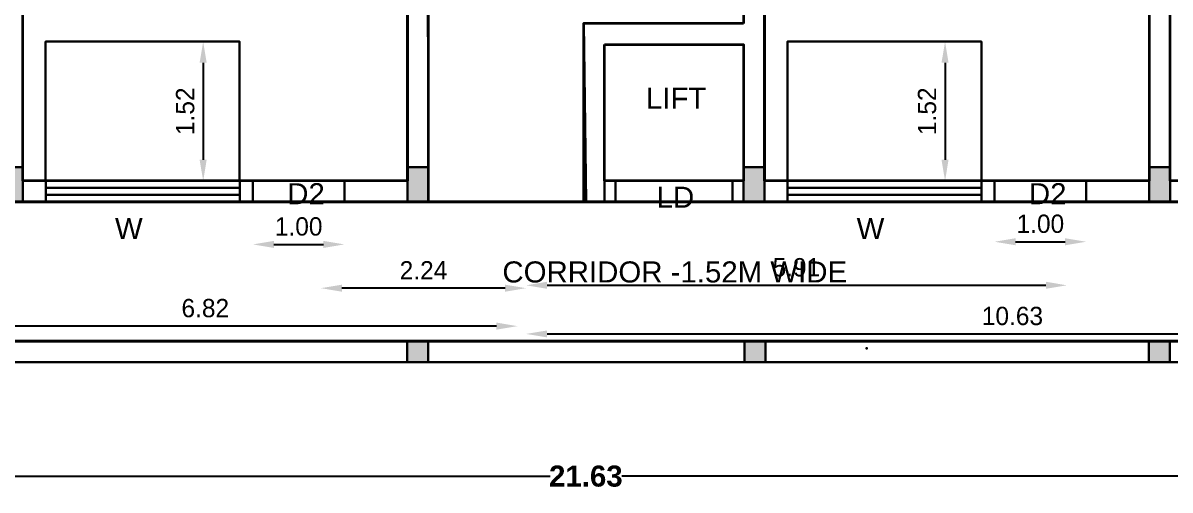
# Model space of a CAD drawing. Header units: metres. Extents: x 515 to 706, y -4 to 163.
# Drawn here: x 653.73 to 666.27, y 94.03 to 99.13 of the extents above; entities that cross this region are included whole.
import ezdxf

# ---------------------------------------------------------------- set-up
doc = ezdxf.new("R2010")
doc.units = ezdxf.units.M
doc.header["$MEASUREMENT"] = 0
for name, color, linetype, lineweight in [('BLK_4_FLR_1_ EXIT_WIDTH_ DOOR', 7, 'Continuous', 30), ('BLK_4_FLR_1_BLT_UP_AREA', 140, 'Continuous', 30), ('BLK_4_FLR_1_CARPET_AREA', 22, 'Continuous', 30), ('BLK_4_FLR_1_LIFT_1', 1, 'Continuous', 13)]:
    doc.layers.add(name, color=color, linetype=linetype, lineweight=lineweight)
for name, color, linetype in [('BLK_4_FLR_1_REGULAR_ROOM_2', 3, 'Continuous'), ('BLK_4_FLR_1_REGULAR_ROOM_3', 3, 'Continuous'), ('BLK_4_FLR_1_REGULAR_ROOM_4', 3, 'Continuous'), ('BLK_4_FLR_1_ROOM_2_LIGHT_VENTILATION_1', 3, 'Continuous'), ('BLK_4_FLR_1_ROOM_4_LIGHT_VENTILATION_1', 3, 'Continuous'), ('BLK_4_FLR_1_VERANDAH', 5, 'Continuous'), ('DIST_EXIT', 7, 'Continuous')]:
    doc.layers.add(name, color=color, linetype=linetype)
doc.styles.add('PDF Swiss721BT-RomanCondensed', font='arial.ttf')
doc.styles.add('working', font='arialbd.ttf', dxfattribs={"height": 0.23})
doc.dimstyles.new('new model', dxfattribs={"dimtxt": 0.23, "dimasz": 0.2, "dimexe": 0.1, "dimexo": 0.1, "dimgap": 0, "dimtad": 0, "dimzin": 1, "dimdsep": 46, "dimtxsty": 'working', "dimcen": 0.09, "dimse1": 1, "dimse2": 1, "dimclrd": 256, "dimclrt": 256, "dimadec": 1, "dimazin": 0, "dimtfac": 1, "dimtofl": 0, "dimtmove": 0, "dimatfit": 3, "dimfxl": 0, "dimtolj": 1, "dimtzin": 0, "dimlwd": -1, "dimlwe": -1, "dimarcsym": 0})
doc.dimstyles.new('Standard$0', dxfattribs={"dimtxt": 0.2, "dimasz": 0.23, "dimexe": 0.1805, "dimexo": 0.0625, "dimgap": 0.0955, "dimtad": 1, "dimzin": 0, "dimdsep": 46, "dimtxsty": 'Standard', "dimcen": 0, "dimdle": 440, "dimse1": 1, "dimse2": 1, "dimclrd": 256, "dimclrt": 256, "dimadec": 0, "dimazin": 0, "dimtfac": 1, "dimtofl": 0, "dimtmove": 0, "dimatfit": 3, "dimfxl": 0, "dimtolj": 1, "dimarcsym": 0})

# ---------------------------------------------------------------- blocks, each defined once
blk = doc.blocks.new('*D23')
at = {"layer": 'BLK_4_FLR_1_ EXIT_WIDTH_ DOOR', "lineweight": -2}
blk.add_line((656.474, 96.709), (657.014, 96.709), dxfattribs=at)
at = {"layer": 'BLK_4_FLR_1_ EXIT_WIDTH_ DOOR', "lineweight": 40}
for points in [[(656.474, 96.747), (656.474, 96.67), (656.244, 96.709)], [(657.014, 96.747), (657.014, 96.67), (657.244, 96.709)]]:
    blk.add_solid(points, dxfattribs=at)
at = {"layer": 'Defpoints', "color": 0, "lineweight": 40}
for p in [(656.244, 97.173), (657.244, 97.173), (657.244, 96.709)]:
    blk.add_point(p, dxfattribs=at)
at = {"layer": 'BLK_4_FLR_1_ EXIT_WIDTH_ DOOR', "lineweight": 30, "insert": (656.744, 96.904), "char_height": 0.2, "attachment_point": 5}
blk.add_mtext('\\A1;1.00', dxfattribs=at)
blk = doc.blocks.new('*D24')
at = {"layer": 'BLK_4_FLR_1_ EXIT_WIDTH_ DOOR', "lineweight": -2}
blk.add_line((664.578, 96.738), (665.118, 96.738), dxfattribs=at)
at = {"layer": 'BLK_4_FLR_1_ EXIT_WIDTH_ DOOR', "lineweight": 40}
for points in [[(664.578, 96.776), (664.578, 96.699), (664.348, 96.738)], [(665.118, 96.776), (665.118, 96.699), (665.348, 96.738)]]:
    blk.add_solid(points, dxfattribs=at)
at = {"layer": 'Defpoints', "color": 0, "lineweight": 40}
for p in [(664.348, 97.173), (665.348, 97.173), (665.348, 96.738)]:
    blk.add_point(p, dxfattribs=at)
at = {"layer": 'BLK_4_FLR_1_ EXIT_WIDTH_ DOOR', "lineweight": 30, "insert": (664.848, 96.933), "char_height": 0.2, "attachment_point": 5}
blk.add_mtext('\\A1;1.00', dxfattribs=at)
blk = doc.blocks.new('*D149')
at = {"layer": 'BLK_4_FLR_1_ROOM_2_LIGHT_VENTILATION_1', "lineweight": -2}
blk.add_line((655.701, 98.693), (655.701, 97.633), dxfattribs=at)
at = {"layer": 'BLK_4_FLR_1_ROOM_2_LIGHT_VENTILATION_1', "lineweight": 40}
for points in [[(655.662, 98.693), (655.739, 98.693), (655.701, 98.923)], [(655.662, 97.633), (655.739, 97.633), (655.701, 97.403)]]:
    blk.add_solid(points, dxfattribs=at)
at = {"layer": 'Defpoints', "color": 0, "lineweight": 40}
for p in [(656.099, 98.923), (655.701, 97.403), (656.099, 97.403)]:
    blk.add_point(p, dxfattribs=at)
at = {"layer": 'BLK_4_FLR_1_ROOM_2_LIGHT_VENTILATION_1', "lineweight": 30, "insert": (655.505, 98.163), "char_height": 0.2, "attachment_point": 5, "rotation": 90}
blk.add_mtext('\\A1;1.52', dxfattribs=at)
blk = doc.blocks.new('*D26')
at = {"layer": 'Defpoints', "color": 0, "lineweight": 40}
for p in [(652.312, 96.669), (659.135, 96.669), (652.312, 95.816)]:
    blk.add_point(p, dxfattribs=at)
at = {"layer": 'DIST_EXIT', "lineweight": -2}
blk.add_line((658.905, 95.816), (652.542, 95.816), dxfattribs=at)
at = {"layer": 'DIST_EXIT', "lineweight": 40}
for points in [[(652.542, 95.855), (652.542, 95.778), (652.312, 95.816)], [(658.905, 95.855), (658.905, 95.778), (659.135, 95.816)]]:
    blk.add_solid(points, dxfattribs=at)
at = {"layer": 'DIST_EXIT', "lineweight": 30, "insert": (655.724, 96.012), "char_height": 0.2, "attachment_point": 5}
blk.add_mtext('\\A1;6.82', dxfattribs=at)
blk = doc.blocks.new('*D27')
at = {"layer": 'Defpoints', "color": 0, "lineweight": 40}
for p in [(656.987, 96.335), (659.229, 96.335), (656.987, 96.231)]:
    blk.add_point(p, dxfattribs=at)
at = {"layer": 'DIST_EXIT', "lineweight": -2}
blk.add_line((658.999, 96.231), (657.217, 96.231), dxfattribs=at)
at = {"layer": 'DIST_EXIT', "lineweight": 40}
for points in [[(657.217, 96.269), (657.217, 96.192), (656.987, 96.231)], [(658.999, 96.269), (658.999, 96.192), (659.229, 96.231)]]:
    blk.add_solid(points, dxfattribs=at)
at = {"layer": 'DIST_EXIT', "lineweight": 30, "insert": (658.108, 96.426), "char_height": 0.2, "attachment_point": 5}
blk.add_mtext('\\A1;2.24', dxfattribs=at)
blk = doc.blocks.new('*D28')
at = {"layer": 'Defpoints', "color": 0, "lineweight": 40}
for p in [(665.138, 96.262), (659.229, 96.231), (665.138, 96.231)]:
    blk.add_point(p, dxfattribs=at)
at = {"layer": 'DIST_EXIT', "lineweight": -2}
blk.add_line((659.459, 96.262), (664.908, 96.262), dxfattribs=at)
at = {"layer": 'DIST_EXIT', "lineweight": 40}
for points in [[(659.459, 96.301), (659.459, 96.224), (659.229, 96.262)], [(664.908, 96.301), (664.908, 96.224), (665.138, 96.262)]]:
    blk.add_solid(points, dxfattribs=at)
at = {"layer": 'DIST_EXIT', "lineweight": 30, "insert": (662.183, 96.458), "char_height": 0.2, "attachment_point": 5}
blk.add_mtext('\\A1;5.91', dxfattribs=at)
blk = doc.blocks.new('*D29')
at = {"layer": 'Defpoints', "color": 0, "lineweight": 40}
for p in [(659.229, 95.816), (669.858, 95.816), (669.858, 95.731)]:
    blk.add_point(p, dxfattribs=at)
at = {"layer": 'DIST_EXIT', "lineweight": -2}
blk.add_line((659.459, 95.731), (669.628, 95.731), dxfattribs=at)
at = {"layer": 'DIST_EXIT', "lineweight": 40}
for points in [[(659.459, 95.769), (659.459, 95.693), (659.229, 95.731)], [(669.628, 95.769), (669.628, 95.693), (669.858, 95.731)]]:
    blk.add_solid(points, dxfattribs=at)
at = {"layer": 'DIST_EXIT', "lineweight": 30, "insert": (664.543, 95.926), "char_height": 0.2, "attachment_point": 5}
blk.add_mtext('\\A1;10.63', dxfattribs=at)
blk = doc.blocks.new('*D157')
at = {"layer": 'BLK_4_FLR_1_ROOM_4_LIGHT_VENTILATION_1', "lineweight": -2}
blk.add_line((663.807, 98.693), (663.807, 97.633), dxfattribs=at)
at = {"layer": 'BLK_4_FLR_1_ROOM_4_LIGHT_VENTILATION_1', "lineweight": 40}
for points in [[(663.768, 98.693), (663.845, 98.693), (663.807, 98.923)], [(663.768, 97.633), (663.845, 97.633), (663.807, 97.403)]]:
    blk.add_solid(points, dxfattribs=at)
at = {"layer": 'Defpoints', "color": 0, "lineweight": 40}
for p in [(664.205, 98.923), (663.807, 97.403), (664.205, 97.403)]:
    blk.add_point(p, dxfattribs=at)
at = {"layer": 'BLK_4_FLR_1_ROOM_4_LIGHT_VENTILATION_1', "lineweight": 30, "insert": (663.611, 98.163), "char_height": 0.2, "attachment_point": 5, "rotation": 90}
blk.add_mtext('\\A1;1.52', dxfattribs=at)
blk = doc.blocks.new('*D353')
for p, q in [((649.27, 94.177), (659.491, 94.177)), ((670.495, 94.177), (660.274, 94.177))]:
    blk.add_line(p, q)
at = {"lineweight": 40}
for points in [[(649.27, 94.21), (649.27, 94.144), (649.07, 94.177)], [(670.495, 94.21), (670.495, 94.144), (670.695, 94.177)]]:
    blk.add_solid(points, dxfattribs=at)
at = {"layer": 'Defpoints', "color": 0, "lineweight": 40}
for p in [(649.07, 95.852), (670.695, 95.852), (670.695, 94.177)]:
    blk.add_point(p, dxfattribs=at)
at = {"lineweight": 30, "insert": (659.882, 94.177), "char_height": 0.23, "attachment_point": 5, "style": 'working'}
blk.add_mtext('\\A1;21.63', dxfattribs=at)

msp = doc.modelspace()

# ---------------------------------------------------------------- hatches: boundary and pattern name
at = {"lineweight": 30}
h = msp.add_hatch(color=256, dxfattribs=at)
h.dxf.hatch_style = 1
h.paths.add_polyline_path([(653.73156, 97.55344), (653.73156, 97.17344), (653.50156, 97.17344), (653.50156, 97.55344)])
h = msp.add_hatch(color=256, dxfattribs=at)
h.dxf.hatch_style = 1
h.paths.add_polyline_path([(658.16156, 97.55344), (658.16156, 97.17344), (657.93156, 97.17344), (657.93156, 97.55344)])
h = msp.add_hatch(color=256, dxfattribs=at)
h.dxf.hatch_style = 1
h.paths.add_polyline_path([(661.83525, 97.55344), (661.83525, 97.17344), (661.60525, 97.17344), (661.60525, 97.55344)])
h = msp.add_hatch(color=256, dxfattribs=at)
h.dxf.hatch_style = 1
h.paths.add_polyline_path([(666.26525, 97.55344), (666.26525, 97.17344), (666.03525, 97.17344), (666.03525, 97.55344)])
h = msp.add_hatch(color=256, dxfattribs=at)
h.dxf.hatch_style = 1
h.paths.add_polyline_path([(657.92967, 95.65344), (658.15967, 95.65344), (658.15967, 95.42344), (657.92967, 95.42344)])
h = msp.add_hatch(color=256, dxfattribs=at)
h.dxf.hatch_style = 1
h.paths.add_polyline_path([(661.61467, 95.65344), (661.84467, 95.65344), (661.84467, 95.42344), (661.61467, 95.42344)])
h = msp.add_hatch(color=256, dxfattribs=at)
h.dxf.hatch_style = 1
h.paths.add_polyline_path([(666.03336, 95.65344), (666.26336, 95.65344), (666.26336, 95.42344), (666.03336, 95.42344)])

# ---------------------------------------------------------------- linework, layer by layer
at = {"lineweight": 30, "ltscale": 0.125}
for p, q in [((661.83525, 105.23844), (661.83525, 97.40344)), ((657.93156, 105.00844), (657.93156, 97.40344)), ((658.16156, 105.00844), (658.16156, 97.17344)), ((666.03525, 105.00844), (666.03525, 97.40344)), ((653.73156, 103.20677), (653.73156, 97.40344)), ((661.83525, 103.20677), (661.83525, 97.68677)), ((657.93156, 102.59344), (657.93156, 97.40344)), ((657.93156, 102.59344), (657.93156, 97.40344)), ((666.03525, 102.59344), (666.03525, 97.40344)), ((659.85525, 97.17344), (659.85525, 99.12233)), ((661.60525, 99.12233), (659.85525, 99.12233)), ((659.85525, 99.12233), (659.85525, 97.17344)), ((661.60525, 98.89233), (660.08525, 98.89233)), ((660.08525, 98.89233), (660.08525, 97.17344)), ((661.60525, 98.89233), (661.60525, 97.55344)), ((661.60525, 97.55344), (661.60525, 98.89233)), ((661.60525, 97.40344), (661.60525, 98.89233)), ((656.24489, 97.40344), (653.73156, 97.40344)), ((656.09997, 97.40344), (653.97997, 97.40344)), ((653.97997, 97.40344), (653.97997, 97.17344)), ((656.09997, 97.40344), (656.09997, 97.17344)), ((656.24489, 97.40344), (656.24489, 97.17344)), ((657.93156, 97.40344), (657.24489, 97.40344)), ((657.24489, 97.40344), (657.24489, 97.17344)), ((660.08525, 97.40344), (660.20525, 97.40344)), ((660.08525, 97.40344), (660.20525, 97.40344)), ((660.20525, 97.40344), (660.20525, 97.17344)), ((661.48525, 97.40344), (661.60525, 97.40344)), ((661.60525, 97.40344), (661.48525, 97.40344)), ((661.48525, 97.40344), (661.48525, 97.17344)), ((664.34859, 97.40344), (661.83525, 97.40344)), ((664.20367, 97.40344), (662.08367, 97.40344)), ((662.08367, 97.40344), (662.08367, 97.17344)), ((664.20367, 97.40344), (664.20367, 97.17344)), ((664.34859, 97.40344), (664.34859, 97.17344)), ((666.03525, 97.40344), (665.34859, 97.40344)), ((665.34859, 97.40344), (665.34859, 97.17344)), ((656.09997, 97.32677), (653.97997, 97.32677)), ((664.20367, 97.32677), (662.08367, 97.32677)), ((656.24489, 97.17344), (652.81489, 97.17344)), ((656.09997, 97.2501), (653.97997, 97.2501)), ((656.09997, 97.17344), (653.97997, 97.17344)), ((657.24489, 97.17344), (658.16156, 97.17344)), ((659.85525, 97.17344), (660.20525, 97.17344)), ((661.48525, 97.17344), (661.83525, 97.17344)), ((662.52192, 97.17344), (661.60525, 97.17344)), ((664.34859, 97.17344), (661.83525, 97.17344)), ((664.20367, 97.2501), (662.08367, 97.2501)), ((664.20367, 97.17344), (662.08367, 97.17344)), ((668.77859, 97.17344), (665.34859, 97.17344)), ((649.06967, 95.65344), (670.69525, 95.65344)), ((649.06967, 95.42344), (670.69525, 95.42344))]:
    msp.add_line(p, q, dxfattribs=at)
at = {"lineweight": 30}
for points in [[(653.73156, 97.55344), (653.73156, 97.17344), (653.50156, 97.17344), (653.50156, 97.55344)], [(658.16156, 97.55344), (658.16156, 97.17344), (657.93156, 97.17344), (657.93156, 97.55344)], [(661.83525, 97.55344), (661.83525, 97.17344), (661.60525, 97.17344), (661.60525, 97.55344)], [(666.26525, 97.55344), (666.26525, 97.17344), (666.03525, 97.17344), (666.03525, 97.55344)], [(657.92967, 95.65344), (658.15967, 95.65344), (658.15967, 95.42344), (657.92967, 95.42344)], [(661.61467, 95.65344), (661.84467, 95.65344), (661.84467, 95.42344), (661.61467, 95.42344)], [(666.03336, 95.65344), (666.26336, 95.65344), (666.26336, 95.42344), (666.03336, 95.42344)]]:
    msp.add_lwpolyline(points, close=True, dxfattribs=at)
msp.add_point((662.95075, 95.57479), dxfattribs=at)
at = {"layer": 'BLK_4_FLR_1_BLT_UP_AREA', "color": 14, "lineweight": 30}
msp.add_lwpolyline([(670.69504, 105.23845), (670.69504, 95.42345), (649.06945, 95.42345), (649.07134, 103.43679), (650.52801, 103.43679), (650.52801, 105.23845), (653.73134, 105.23845), (653.73134, 103.43679), (654.95801, 103.43679), (654.95801, 105.23845), (661.83504, 105.23845), (661.83504, 103.43679), (663.06171, 103.43679), (663.06171, 105.23845), (666.26504, 105.23845), (666.26504, 103.43679), (667.49171, 103.43679), (667.49171, 105.23845)], close=True, dxfattribs=at)
at = {"layer": 'BLK_4_FLR_1_CARPET_AREA', "color": 14, "lineweight": 35}
for points in [[(653.73156, 103.20677), (654.95822, 103.20677), (654.95822, 102.59344), (657.93156, 102.59344), (657.93156, 97.40344), (653.73156, 97.40344)], [(661.83525, 103.20677), (663.06192, 103.20677), (663.06192, 102.59344), (666.03525, 102.59344), (666.03525, 97.40344), (661.83525, 97.40344)], [(666.26525, 103.20677), (667.49192, 103.20677), (667.49192, 102.59344), (670.46525, 102.59344), (670.46525, 97.40344), (666.26525, 97.40344)], [(661.60525, 99.12233), (659.85525, 99.12233), (659.88125, 97.17344), (658.16156, 97.17344), (658.16093, 100.77517), (661.60525, 100.77517)], [(660.08525, 98.89233), (661.60525, 98.89233), (661.60525, 97.40344), (660.08525, 97.40344)], [(649.06925, 97.17344), (670.69325, 97.17343), (670.69378, 95.65343), (649.06967, 95.65344)]]:
    msp.add_lwpolyline(points, close=True, dxfattribs=at)
at = {"layer": 'BLK_4_FLR_1_LIFT_1', "lineweight": 30}
msp.add_lwpolyline([(660.08451, 98.89239), (661.60451, 98.89239), (661.60451, 97.40349), (660.08451, 97.40349)], close=True, dxfattribs=at)
at = {"layer": 'BLK_4_FLR_1_REGULAR_ROOM_2', "color": 2, "lineweight": 30}
msp.add_lwpolyline([(653.73081, 103.20682), (654.95748, 103.20682), (654.95748, 102.59349), (657.93081, 102.59349), (657.93081, 97.40349), (653.73081, 97.40349)], close=True, dxfattribs=at)
at = {"layer": 'BLK_4_FLR_1_REGULAR_ROOM_3', "color": 2, "lineweight": 30}
msp.add_lwpolyline([(666.26451, 103.20682), (667.49118, 103.20682), (667.49118, 102.59349), (670.46651, 102.59349), (670.46651, 97.40349), (666.26451, 97.40349)], close=True, dxfattribs=at)
at = {"layer": 'BLK_4_FLR_1_REGULAR_ROOM_4', "color": 2, "lineweight": 30}
msp.add_lwpolyline([(661.83651, 103.20682), (663.06318, 103.20682), (663.06318, 102.59349), (666.03651, 102.59349), (666.03651, 97.40349), (661.83651, 97.40349)], close=True, dxfattribs=at)
at = {"layer": 'BLK_4_FLR_1_ROOM_2_LIGHT_VENTILATION_1', "color": 3, "lineweight": 30}
msp.add_lwpolyline([(656.09923, 97.40349), (653.97923, 97.40349), (653.97923, 98.92349), (656.09923, 98.92349), (656.09923, 97.40349)], dxfattribs=at)
at = {"layer": 'BLK_4_FLR_1_ROOM_4_LIGHT_VENTILATION_1', "color": 3, "lineweight": 30}
msp.add_lwpolyline([(664.20493, 97.40349), (662.08493, 97.40349), (662.08493, 98.92349), (664.20493, 98.92349), (664.20493, 97.40349)], dxfattribs=at)
at = {"layer": 'BLK_4_FLR_1_VERANDAH', "lineweight": 40}
msp.add_lwpolyline([(649.07208, 97.17349), (670.69608, 97.17349), (670.69504, 95.65348), (649.07093, 95.65349)], close=True, dxfattribs=at)

# ---------------------------------------------------------------- texts
at = {"lineweight": 30, "ltscale": 0.125, "char_height": 0.23, "attachment_point": 1, "style": 'PDF Swiss721BT-RomanCondensed'}
for s, width, insert in [('LIFT', 0.23, (660.53908, 98.42059)), ('D2', 0.0527571, (656.61928, 97.37754)), ('LD', 0.0527571, (660.65559, 97.33907)), ('D2', 0.0527571, (664.72298, 97.37754)), ('W', 0.0527571, (654.73701, 96.99782)), ('W', 0.0527571, (662.84071, 96.99782)), ('CORRIDOR -1.52M WIDE', 7.1483626, (658.97041, 96.52307))]:
    msp.add_mtext_dynamic_manual_height_columns(s, width=width, gutter_width=1.15, heights=[0], dxfattribs=dict(at, insert=insert))

# ---------------------------------------------------------------- dimensions: what is measured, and where the dimension line sits
at = {"lineweight": 30}
dim = msp.add_linear_dim(base=(670.69525, 94.17701), p1=(649.06967, 95.85159), p2=(670.69525, 95.85159), dimstyle='new model', override={"dimpost": '\\X'}, dxfattribs=at)
dim.commit()
dim.dimension.update_dxf_attribs({"geometry": '*D353', "text_midpoint": (659.88246, 94.17701)})
at = {"layer": 'BLK_4_FLR_1_ EXIT_WIDTH_ DOOR', "lineweight": 30}
for p1, p2, distance, picture, middle in [((656.24415, 97.17349), (657.24415, 97.17349), -0.46485, '*D23', (656.74415, 96.90414)), ((664.34784, 97.17349), (665.34784, 97.17349), -0.43584, '*D24', (664.84784, 96.93315))]:
    dim = msp.add_aligned_dim(p1=p1, p2=p2, distance=distance, dimstyle='Standard$0', override={"dimtfillclr": 256}, dxfattribs=at)
    dim.commit()
    dim.dimension.update_dxf_attribs({"geometry": picture, "text_midpoint": middle})
at = {"layer": 'BLK_4_FLR_1_ROOM_2_LIGHT_VENTILATION_1', "color": 3, "lineweight": 30}
dim = msp.add_aligned_dim(p1=(656.09923, 98.92349), p2=(656.09923, 97.40349), distance=-0.3984, dimstyle='Standard$0', dxfattribs=at)
dim.commit()
dim.dimension.update_dxf_attribs({"geometry": '*D149', "text_midpoint": (655.50532, 98.16349)})
at = {"layer": 'BLK_4_FLR_1_ROOM_4_LIGHT_VENTILATION_1', "color": 3, "lineweight": 30}
dim = msp.add_aligned_dim(p1=(664.20493, 98.92349), p2=(664.20493, 97.40349), distance=-0.3984, dimstyle='Standard$0', dxfattribs=at)
dim.commit()
dim.dimension.update_dxf_attribs({"geometry": '*D157', "text_midpoint": (663.61102, 98.16349)})
at = {"layer": 'DIST_EXIT', "color": 7, "lineweight": 30}
dim = msp.add_aligned_dim(p1=(659.13544, 96.66929), p2=(652.31214, 96.66929), distance=0.85286, dimstyle='Standard$0', dxfattribs=at)
dim.commit()
dim.dimension.update_dxf_attribs({"geometry": '*D26', "text_midpoint": (655.72379, 96.01194)})
at = {"layer": 'DIST_EXIT', "lineweight": 30}
for p1, p2, distance, picture, middle in [((659.22878, 96.33539), (656.98679, 96.33539), 0.10486, '*D27', (658.10778, 96.42603)), ((659.22878, 96.23053), (665.13757, 96.23053), 0.03173, '*D28', (662.18317, 96.45776)), ((659.22878, 95.81643), (669.85793, 95.81643), -0.08555, '*D29', (664.54335, 95.92638))]:
    dim = msp.add_aligned_dim(p1=p1, p2=p2, distance=distance, dimstyle='Standard$0', override={"dimtfillclr": 256}, dxfattribs=at)
    dim.commit()
    dim.dimension.update_dxf_attribs({"geometry": picture, "text_midpoint": middle})

doc.saveas('drawing.dxf')
